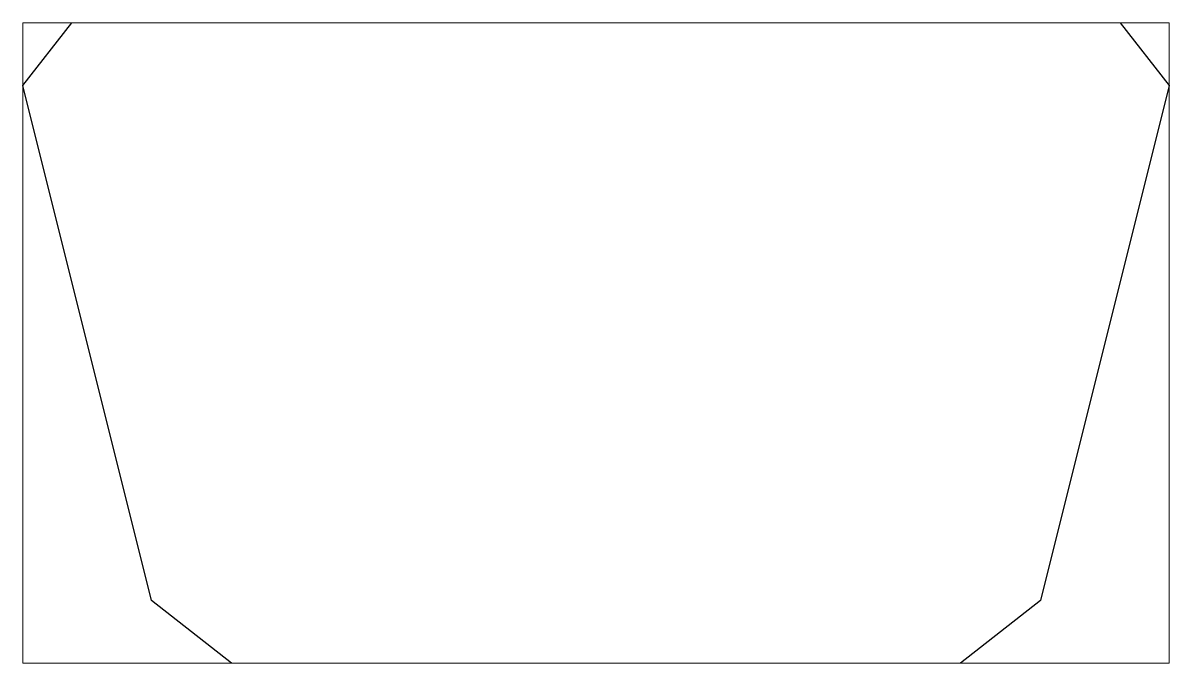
# Paper-space layout 'Layout1' of a CAD drawing. Header units: millimetres. Extents: x 0 to 257, y 26 to 169.
# The model-space entities are those that its viewports show. They can reach past a viewport. Long polylines and large blocks are cut down to what shows.
import ezdxf

# ---------------------------------------------------------------- set-up
doc = ezdxf.new("R2010")
doc.units = ezdxf.units.MM
doc.header["$LTSCALE"] = 10
doc.layers.add('MEMBERS', color=5, linetype='Continuous')

msp = doc.modelspace()

# ---------------------------------------------------------------- linework, layer by layer
at = {"layer": 'MEMBERS', "color": 3, "linetype": 'Continuous'}
for p, q in [((0, 139.87), (26.51, 173.83)), ((26.51, 173.83), (596.47, 173.83)), ((596.47, 173.83), (622.98, 139.87)), ((69.92, -139.87), (0, 139.87)), ((622.98, 139.87), (553.04, -139.87)), ((113.41, -173.83), (69.92, -139.87)), ((553.04, -139.87), (509.55, -173.83)), ((509.55, -173.83), (113.41, -173.83))]:
    msp.add_line(p, q, dxfattribs=at)

psp = doc.layouts.get("Layout1")

# ---------------------------------------------------------------- viewports
at = {"layer": '0'}
psp.add_viewport(center=(128.5, 97.5), size=(257, 143.4184), view_center_point=(311.49, 0), view_height=347.6517, dxfattribs=at)

doc.saveas('drawing.dxf')
